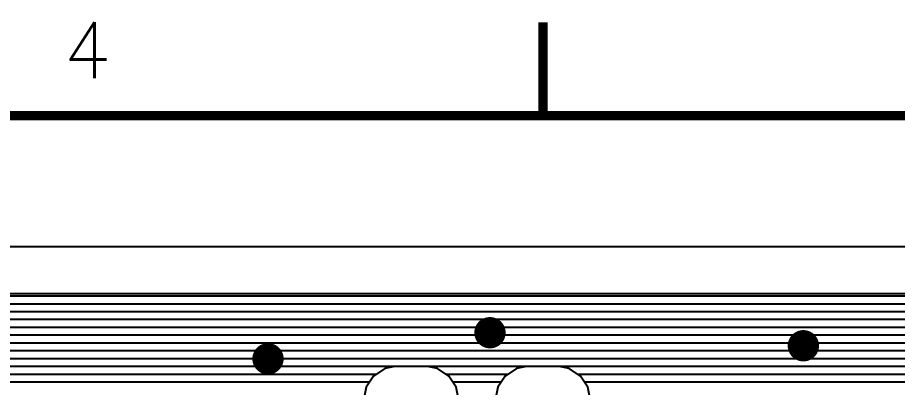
# Model space of a CAD drawing. Extents: x 295 to 953, y 10 to 290.
# Drawn here: x 658.87 to 705.93, y 270.45 to 290.25 of the extents above; entities that cross this region are included whole.
import ezdxf
from ezdxf.enums import TextEntityAlignment as Align

# ---------------------------------------------------------------- set-up
doc = ezdxf.new("R2010")
doc.units = 0
doc.header["$LTSCALE"] = 5
doc.header["$MEASUREMENT"] = 0
doc.layers.get('0').update_dxf_attribs({"linetype": 'CONTINUOUS', "lineweight": 25})
for name, color, linetype in [('DV-DPO-A6_BOT', 7, 'CONTINUOUS'), ('문자', 4, 'CONTINUOUS'), ('테두리', 3, 'CONTINUOUS')]:
    doc.layers.add(name, color=color, linetype=linetype)
doc.styles.get("Standard").update_dxf_attribs({"font": 'simplex.shx'})

# ---------------------------------------------------------------- blocks, each defined once
blk = doc.blocks.new('C')
at = {"layer": '테두리', "const_width": 0.5}
for points in [[(210, 290), (210, 285)], [(15, 285), (15, 15), (405, 15), (405, 285), (15, 285)]]:
    blk.add_lwpolyline(points, dxfattribs=at)
at = {"layer": '문자'}
blk.add_text('4', height=3, dxfattribs=at).set_placement((185.625, 288.5), align=Align.MIDDLE)

msp = doc.modelspace()

# ---------------------------------------------------------------- linework, layer by layer
at = {"const_width": 0.838}
for points in [[(684.557, 273.381, -1), (683.719, 273.381, -1)], [(701.321, 272.683, -1), (700.483, 272.683, -1)], [(672.683, 271.984, -1), (671.845, 271.984, -1)]]:
    msp.add_lwpolyline(points, format="xyb", close=True, dxfattribs=at)
at = {"layer": 'DV-DPO-A6_BOT'}
for p, q in [((529.077, 277.997), (845.877, 277.997)), ((733.492, 275.337), (549.574, 275.337)), ((549.909, 275.477), (733.156, 275.477)), ((734.291, 274.918), (548.775, 274.918)), ((734.71, 274.499), (634.204, 274.499)), ((735.129, 274.08), (634.623, 274.08)), ((735.548, 273.661), (635.042, 273.661)), ((735.967, 273.241), (635.461, 273.241)), ((736.23, 272.822), (635.88, 272.822)), ((736.403, 272.403), (636.3, 272.403)), ((736.526, 271.984), (636.719, 271.984)), ((736.526, 271.565), (637.138, 271.565)), ((679.048, 271.565), (678.517, 271.459)), ((680.802, 271.565), (679.048, 271.565)), ((681.328, 271.459), (680.802, 271.565)), ((686.083, 271.565), (685.558, 271.459)), ((687.838, 271.565), (686.083, 271.565)), ((688.369, 271.459), (687.838, 271.565)), ((678.047, 271.146), (637.557, 271.146)), ((678.517, 271.459), (677.913, 271.062)), ((681.931, 271.062), (681.328, 271.459)), ((685.088, 271.146), (681.797, 271.146)), ((685.558, 271.459), (684.954, 271.062)), ((688.972, 271.062), (688.369, 271.459)), ((718.175, 271.146), (688.838, 271.146)), ((677.695, 270.727), (637.976, 270.727)), ((677.913, 271.062), (677.511, 270.459)), ((682.333, 270.459), (681.931, 271.062)), ((684.731, 270.727), (682.155, 270.727)), ((684.954, 271.062), (684.552, 270.459)), ((689.374, 270.459), (688.972, 271.062)), ((717.147, 270.727), (689.19, 270.727)), ((677.511, 270.459), (677.41, 269.928)), ((682.44, 269.928), (682.333, 270.459)), ((684.552, 270.459), (684.446, 269.928)), ((689.475, 269.928), (689.374, 270.459))]:
    msp.add_line(p, q, dxfattribs=at)

# ---------------------------------------------------------------- block references
msp.add_blockref('C', (476.978, 0))

doc.saveas('drawing.dxf')
